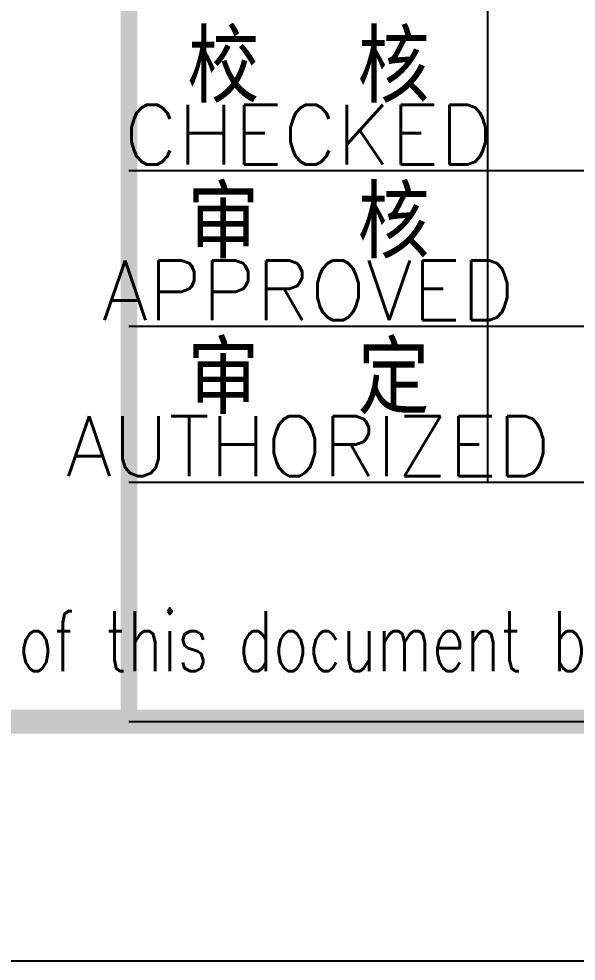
# Model space of a CAD drawing. Header units: millimetres. Extents: x 866561 to 877878, y 40199 to 44891.
# Drawn here: x 876689.41 to 876712.69, y 40208.14 to 40247.47 of the extents above; entities that cross this region are included whole.
import ezdxf
from ezdxf.enums import TextEntityAlignment as Align

# ---------------------------------------------------------------- set-up
doc = ezdxf.new("R2010")
doc.units = ezdxf.units.MM
doc.header["$LTSCALE"] = 1000
doc.header["$MEASUREMENT"] = 0
doc.styles.add('ECEC_TQ', font='txt_l.shx', dxfattribs={"bigfont": 'hztxt_l.shx'})

msp = doc.modelspace()

# ---------------------------------------------------------------- linework, layer by layer
for p, q in [((876709.003, 40228.139), (876709.003, 40260.639)), ((876694.003, 40241.139), (876749.003, 40241.139)), ((876694.003, 40234.639), (876749.003, 40234.639)), ((876694.003, 40228.139), (876874.003, 40228.139)), ((876694.003, 40218.139), (876874.003, 40218.139)), ((876884.003, 40208.139), (876043.003, 40208.139))]:
    msp.add_line(p, q)
at = {"color": 0, "const_width": 1}
msp.add_lwpolyline([(876874.003, 40218.139), (876068.003, 40218.139), (876068.003, 40792.139), (876874.003, 40792.139)], close=True, dxfattribs=at)
at = {"const_width": 0.7}
msp.add_lwpolyline([(876694.003, 40278.139), (876694.003, 40218.139)], dxfattribs=at)

# ---------------------------------------------------------------- texts
at = {"style": 'ECEC_TQ'}
for s, height, p in [('校  核', 3, (876701.503, 40245.639)), ('CHECKED', 2.5, (876701.503, 40242.639)), ('审  核', 3, (876701.503, 40239.139)), ('APPROVED', 2.5, (876701.503, 40236.139)), ('审  定', 3, (876701.503, 40232.639)), ('AUTHORIZED', 2.5, (876701.503, 40229.639))]:
    msp.add_text(s, height=height, dxfattribs=at).set_placement(p, align=Align.MIDDLE)
at = {"style": 'ECEC_TQ', "width": 0.72}
msp.add_text('The proprietary right of this document belongs to Anhui Huadong Chemical And Medical Engineering  Co.,Ltd.  and any replication or transfer to the 3rd. side is forbidden without its permission. ', height=2.5, dxfattribs=at).set_placement((876784.003, 40221.139), align=Align.MIDDLE)

doc.saveas('drawing.dxf')
